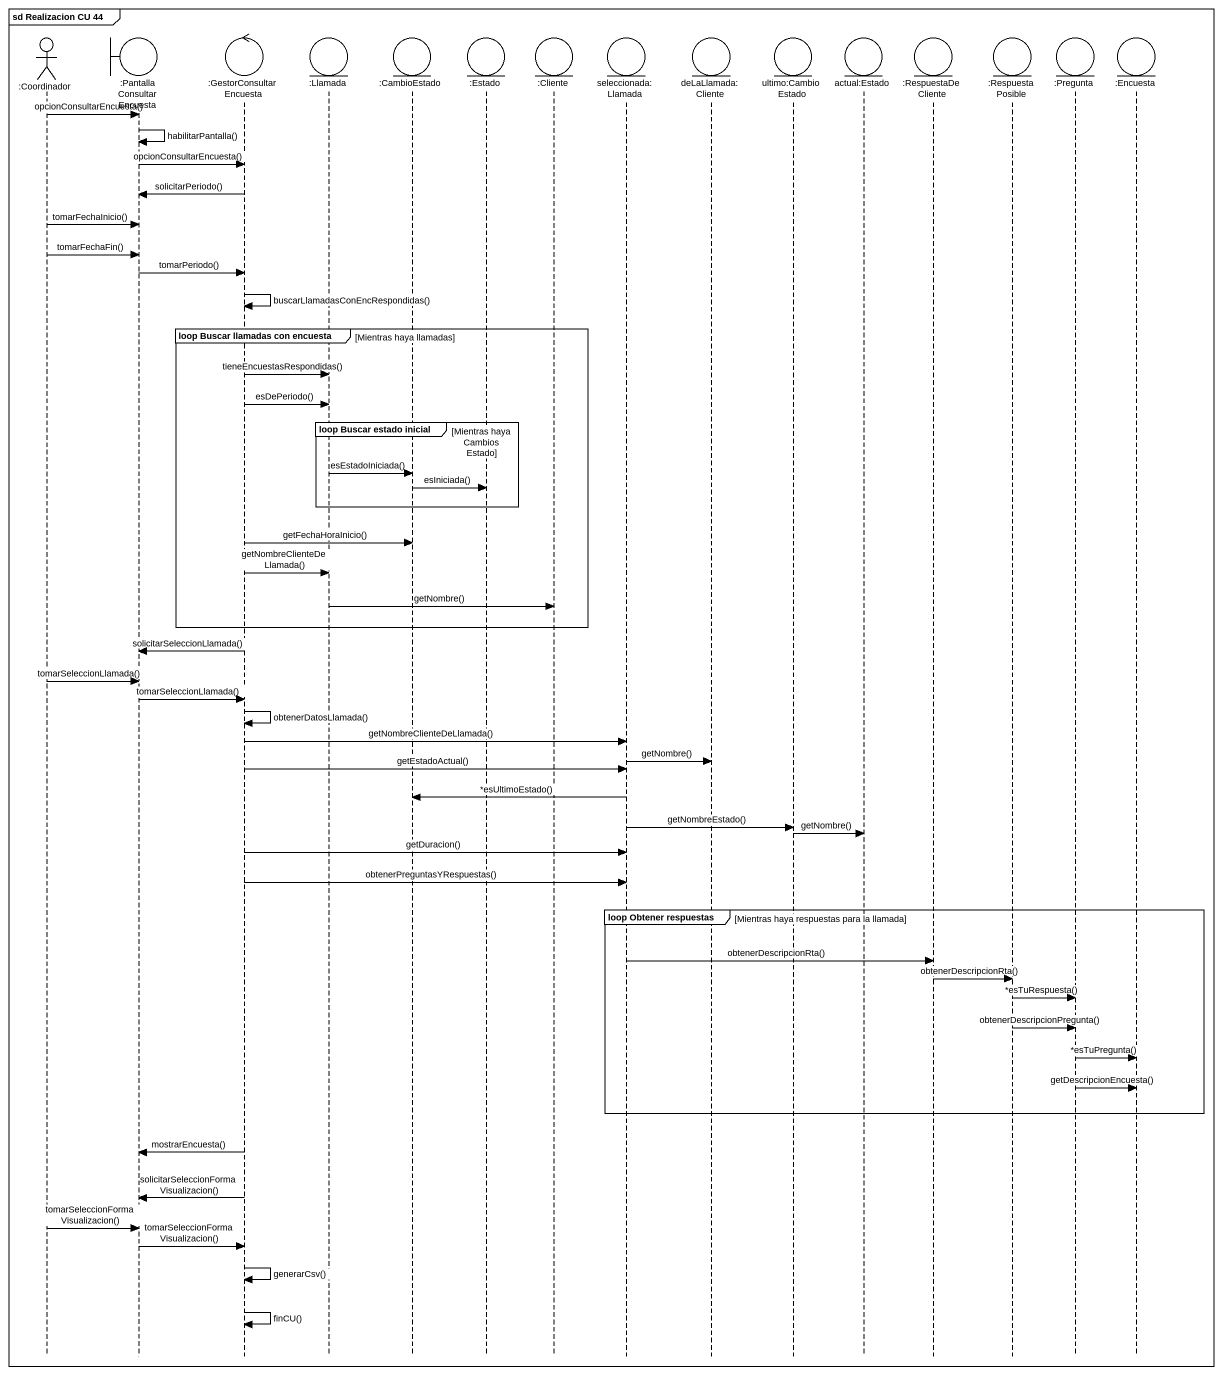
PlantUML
@startuml
mainframe sd Realizacion CU 44
hide footbox
actor ":Coordinador" as Coordinador
boundary ":PantallaConsultarEncuesta" as PantallaConsultarEncuesta
control ":GestorConsultarEncuesta" as GestorConsultarEncuesta
entity ":Llamada" as Llamada
entity ":CambioEstado" as CambioEstado
entity ":Estado" as Estado
entity ":Cliente" as Cliente
entity "seleccionada:Llamada" as seleccionada_Llamada
entity "deLaLlamada:Cliente" as deLaLlamada_Cliente
entity "ultimo:CambioEstado" as ultimo_CambioEstado
entity "actual:Estado" as actual_Estado
entity ":RespuestaDeCliente" as RespuestaDeCliente
entity ":RespuestaPosible" as RespuestaPosible
entity ":Pregunta" as Pregunta
entity ":Encuesta" as Encuesta

Coordinador -> PantallaConsultarEncuesta : opcionConsultarEncuesta()
PantallaConsultarEncuesta -> PantallaConsultarEncuesta : habilitarPantalla()
PantallaConsultarEncuesta -> GestorConsultarEncuesta : opcionConsultarEncuesta()
GestorConsultarEncuesta -> PantallaConsultarEncuesta : solicitarPeriodo()
Coordinador -> PantallaConsultarEncuesta : tomarFechaInicio()
Coordinador -> PantallaConsultarEncuesta : tomarFechaFin()
PantallaConsultarEncuesta -> GestorConsultarEncuesta : tomarPeriodo()
GestorConsultarEncuesta -> GestorConsultarEncuesta : buscarLlamadasConEncRespondidas()
group loop Buscar llamadas con encuesta [Mientras haya llamadas]
  GestorConsultarEncuesta -> Llamada : tieneEncuestasRespondidas()
  GestorConsultarEncuesta -> Llamada : esDePeriodo()
  group loop Buscar estado inicial [Mientras haya Cambios Estado]
    Llamada -> CambioEstado : esEstadoIniciada()
    CambioEstado -> Estado : esIniciada()
  end
  GestorConsultarEncuesta -> CambioEstado : getFechaHoraInicio()
  GestorConsultarEncuesta -> Llamada : getNombreClienteDeLlamada()
  Llamada -> Cliente : getNombre()
end
GestorConsultarEncuesta -> PantallaConsultarEncuesta : solicitarSeleccionLlamada()
Coordinador -> PantallaConsultarEncuesta : tomarSeleccionLlamada()
PantallaConsultarEncuesta -> GestorConsultarEncuesta : tomarSeleccionLlamada()
GestorConsultarEncuesta -> GestorConsultarEncuesta : obtenerDatosLlamada()
GestorConsultarEncuesta -> seleccionada_Llamada : getNombreClienteDeLlamada()
seleccionada_Llamada -> deLaLlamada_Cliente : getNombre()
GestorConsultarEncuesta -> seleccionada_Llamada : getEstadoActual()
seleccionada_Llamada -> CambioEstado : *esUltimoEstado()
seleccionada_Llamada -> ultimo_CambioEstado : getNombreEstado()
ultimo_CambioEstado -> actual_Estado : getNombre()
GestorConsultarEncuesta -> seleccionada_Llamada : getDuracion()
GestorConsultarEncuesta -> seleccionada_Llamada : obtenerPreguntasYRespuestas()
group loop Obtener respuestas [Mientras haya respuestas para la llamada]
  seleccionada_Llamada -> RespuestaDeCliente : obtenerDescripcionRta()
  RespuestaDeCliente -> RespuestaPosible : obtenerDescripcionRta()
  RespuestaPosible -> Pregunta : *esTuRespuesta()
  RespuestaPosible -> Pregunta : obtenerDescripcionPregunta()
  Pregunta -> Encuesta : *esTuPregunta()
  Pregunta -> Encuesta : getDescripcionEncuesta()
end
GestorConsultarEncuesta -> PantallaConsultarEncuesta : mostrarEncuesta()
GestorConsultarEncuesta -> PantallaConsultarEncuesta : solicitarSeleccionFormaVisualizacion()
Coordinador -> PantallaConsultarEncuesta : tomarSeleccionFormaVisualizacion()
PantallaConsultarEncuesta -> GestorConsultarEncuesta : tomarSeleccionFormaVisualizacion()
GestorConsultarEncuesta -> GestorConsultarEncuesta : generarCsv()
GestorConsultarEncuesta -> GestorConsultarEncuesta : finCU()
@enduml
